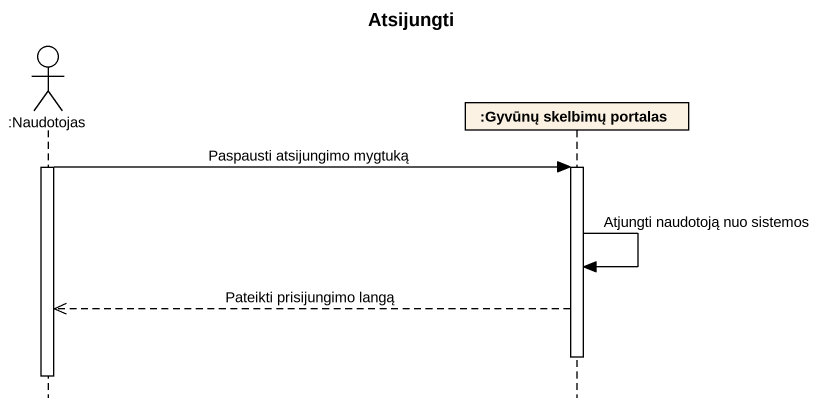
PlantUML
@startuml
title Atsijungti
hide footbox
actor ":Naudotojas" as Naudotojas
participant ":Gyvūnų skelbimų portalas" as Gyvūnų_skelbimų_portalas

activate Naudotojas
Naudotojas -> Gyvūnų_skelbimų_portalas : Paspausti atsijungimo mygtuką
activate Gyvūnų_skelbimų_portalas
Gyvūnų_skelbimų_portalas -> Gyvūnų_skelbimų_portalas : Atjungti naudotoją nuo sistemos
Gyvūnų_skelbimų_portalas -->> Naudotojas : Pateikti prisijungimo langą
deactivate Gyvūnų_skelbimų_portalas
deactivate Naudotojas
@enduml
